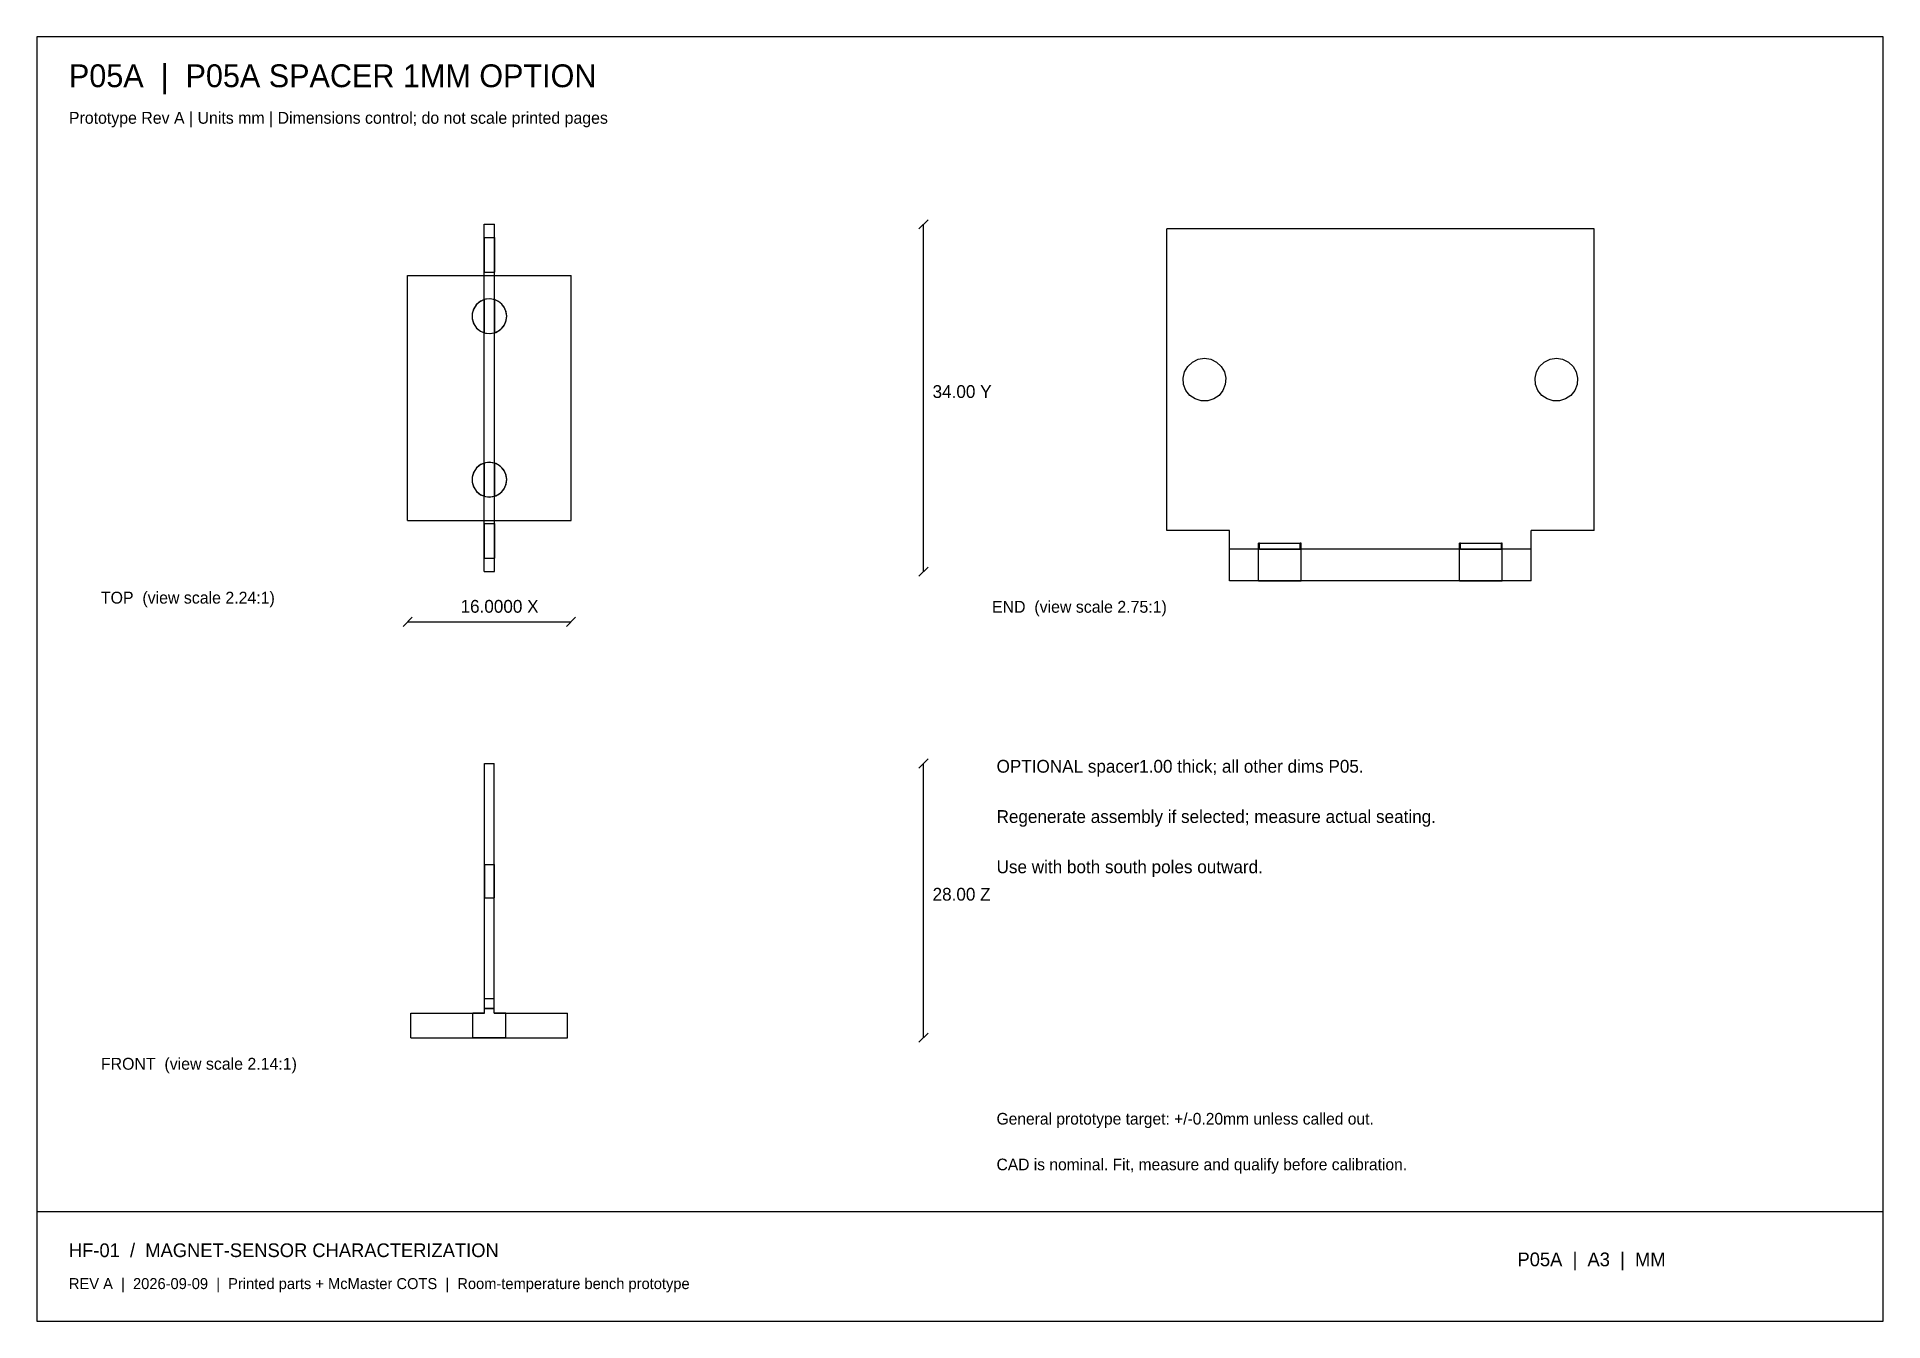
# Model space of a CAD drawing. Header units: millimetres. Extents: x 8 to 412, y 8 to 289.
import ezdxf

# ---------------------------------------------------------------- set-up
doc = ezdxf.new("R2010")
doc.units = ezdxf.units.MM
for name, color, linetype in [('DIM', 4, 'Continuous'), ('HIDDEN', 8, 'Continuous'), ('OUTLINE', 7, 'Continuous'), ('TEXT', 7, 'Continuous')]:
    doc.layers.add(name, color=color, linetype=linetype)

msp = doc.modelspace()

# ---------------------------------------------------------------- linework, layer by layer
at = {"layer": 'DIM'}
for points in [[(201, 247), (203, 249)], [(202, 172), (202, 248)], [(201, 171), (203, 173)], [(88.12, 160), (90.12, 162)], [(123.88, 160), (125.88, 162)], [(89.12, 161), (124.88, 161)], [(201, 129), (203, 131)], [(202, 70), (202, 130)], [(201, 69), (203, 71)]]:
    msp.add_lwpolyline(points, dxfattribs=at)
at = {"layer": 'HIDDEN'}
for points in [[(105.88, 236.82), (105.88, 248)], [(105.88, 248), (108.12, 248)], [(108.12, 236.82), (108.12, 248)], [(348.75, 247), (255.25, 247)], [(255.25, 181), (255.25, 247)], [(348.75, 181), (348.75, 247)], [(105.88, 237.49), (105.88, 237.59), (105.88, 237.87), (105.88, 238.32), (105.88, 238.92), (105.88, 239.65), (105.88, 240.45), (105.88, 241.29), (105.88, 242.14), (105.88, 242.94), (105.88, 243.66), (105.88, 244.27), (105.88, 244.72), (105.88, 245), (105.88, 245.09)], [(105.88, 245.09), (105.88, 245.07), (105.88, 245), (105.88, 244.88), (105.88, 244.72), (105.88, 244.51), (105.88, 244.27), (105.88, 243.98), (105.88, 243.66), (105.88, 243.32), (105.88, 242.94), (105.88, 242.55), (105.88, 242.14), (105.88, 241.72), (105.88, 241.29)], [(105.88, 245.09), (108.12, 245.09)], [(108.12, 237.49), (108.12, 237.59), (108.12, 237.87), (108.12, 238.32), (108.12, 238.92), (108.12, 239.65), (108.12, 240.45), (108.12, 241.29), (108.12, 242.14), (108.12, 242.94), (108.12, 243.66), (108.12, 244.27), (108.12, 244.72), (108.12, 245), (108.12, 245.09)], [(108.12, 245.09), (108.12, 245.07), (108.12, 245), (108.12, 244.88), (108.12, 244.72), (108.12, 244.51), (108.12, 244.27), (108.12, 243.98), (108.12, 243.66), (108.12, 243.32), (108.12, 242.94), (108.12, 242.55), (108.12, 242.14), (108.12, 241.72), (108.12, 241.29)], [(105.88, 241.29), (105.88, 240.87), (105.88, 240.45), (105.88, 240.04), (105.88, 239.65), (105.88, 239.27), (105.88, 238.92), (105.88, 238.61), (105.88, 238.32), (105.88, 238.08), (105.88, 237.87), (105.88, 237.71), (105.88, 237.59), (105.88, 237.52), (105.88, 237.49)], [(108.12, 241.29), (108.12, 240.87), (108.12, 240.45), (108.12, 240.04), (108.12, 239.65), (108.12, 239.27), (108.12, 238.92), (108.12, 238.61), (108.12, 238.32), (108.12, 238.08), (108.12, 237.87), (108.12, 237.71), (108.12, 237.59), (108.12, 237.52), (108.12, 237.49)], [(89.12, 236.82), (124.88, 236.82)], [(89.12, 183.18), (89.12, 236.82)], [(105.88, 237.49), (108.12, 237.49)], [(105.88, 231.51), (105.88, 236.82)], [(105.88, 236.82), (108.12, 236.82)], [(108.12, 231.51), (108.12, 236.82)], [(124.88, 183.18), (124.88, 236.82)], [(110.8, 227.88), (110.63, 229), (110.14, 230.02), (109.37, 230.85), (108.39, 231.42), (107.28, 231.67), (106.15, 231.59), (105.1, 231.17), (104.21, 230.47), (103.58, 229.53), (103.24, 228.45), (103.24, 227.32), (103.58, 226.23), (104.21, 225.3), (105.1, 224.59), (106.15, 224.18), (107.28, 224.09), (108.39, 224.35), (109.37, 224.91), (110.14, 225.74), (110.63, 226.76), (110.8, 227.88)], [(108.12, 231.51), (107, 231.68), (105.88, 231.51)], [(105.88, 231.51), (105.88, 224.25)], [(108.12, 231.51), (108.12, 224.25)], [(105.88, 195.75), (105.88, 224.25)], [(105.88, 224.25), (107, 224.08), (108.12, 224.25)], [(108.12, 195.75), (108.12, 224.25)], [(263.5, 218.68), (264.88, 218.47), (266.13, 217.86), (267.16, 216.91), (267.85, 215.71), (268.16, 214.35), (268.06, 212.96), (267.55, 211.66), (266.68, 210.57), (265.53, 209.79), (264.2, 209.38), (262.8, 209.38), (261.47, 209.79), (260.32, 210.57), (259.45, 211.66), (258.94, 212.96), (258.84, 214.35), (259.15, 215.71), (259.84, 216.91), (260.87, 217.86), (262.12, 218.47), (263.5, 218.68)], [(340.5, 218.68), (341.88, 218.47), (343.13, 217.86), (344.16, 216.91), (344.85, 215.71), (345.16, 214.35), (345.06, 212.96), (344.55, 211.66), (343.68, 210.57), (342.53, 209.79), (341.2, 209.38), (339.8, 209.38), (338.47, 209.79), (337.32, 210.57), (336.45, 211.66), (335.94, 212.96), (335.84, 214.35), (336.15, 215.71), (336.84, 216.91), (337.87, 217.86), (339.12, 218.47), (340.5, 218.68)], [(110.8, 192.12), (110.63, 193.24), (110.14, 194.26), (109.37, 195.09), (108.39, 195.65), (107.28, 195.91), (106.15, 195.82), (105.1, 195.41), (104.21, 194.7), (103.58, 193.77), (103.24, 192.68), (103.24, 191.55), (103.58, 190.47), (104.21, 189.53), (105.1, 188.83), (106.15, 188.41), (107.28, 188.33), (108.39, 188.58), (109.37, 189.15), (110.14, 189.98), (110.63, 191), (110.8, 192.12)], [(108.12, 195.75), (107, 195.92), (105.88, 195.75)], [(105.88, 195.75), (105.88, 188.49)], [(108.12, 195.75), (108.12, 188.49)], [(105.88, 183.18), (105.88, 188.49)], [(105.88, 188.49), (107, 188.32), (108.12, 188.49)], [(108.12, 183.18), (108.12, 188.49)], [(89.12, 183.18), (124.88, 183.18)], [(105.88, 172), (105.88, 183.18)], [(105.88, 183.18), (108.12, 183.18)], [(105.88, 174.91), (105.88, 175), (105.88, 175.28), (105.88, 175.73), (105.88, 176.34), (105.88, 177.06), (105.88, 177.86), (105.88, 178.71), (105.88, 179.55), (105.88, 180.35), (105.88, 181.08), (105.88, 181.68), (105.88, 182.13), (105.88, 182.41), (105.88, 182.51)], [(105.88, 182.51), (105.88, 182.48), (105.88, 182.41), (105.88, 182.29), (105.88, 182.13), (105.88, 181.92), (105.88, 181.68), (105.88, 181.39), (105.88, 181.08), (105.88, 180.73), (105.88, 180.35), (105.88, 179.96), (105.88, 179.55), (105.88, 179.13), (105.88, 178.71)], [(105.88, 182.51), (108.12, 182.51)], [(108.12, 172), (108.12, 183.18)], [(108.12, 174.91), (108.12, 175), (108.12, 175.28), (108.12, 175.73), (108.12, 176.34), (108.12, 177.06), (108.12, 177.86), (108.12, 178.71), (108.12, 179.55), (108.12, 180.35), (108.12, 181.08), (108.12, 181.68), (108.12, 182.13), (108.12, 182.41), (108.12, 182.51)], [(108.12, 182.51), (108.12, 182.48), (108.12, 182.41), (108.12, 182.29), (108.12, 182.13), (108.12, 181.92), (108.12, 181.68), (108.12, 181.39), (108.12, 181.08), (108.12, 180.73), (108.12, 180.35), (108.12, 179.96), (108.12, 179.55), (108.12, 179.13), (108.12, 178.71)], [(105.88, 178.71), (105.88, 178.28), (105.88, 177.86), (105.88, 177.45), (105.88, 177.06), (105.88, 176.68), (105.88, 176.34), (105.88, 176.02), (105.88, 175.73), (105.88, 175.49), (105.88, 175.28), (105.88, 175.12), (105.88, 175), (105.88, 174.93), (105.88, 174.91)], [(108.12, 178.71), (108.12, 178.28), (108.12, 177.86), (108.12, 177.45), (108.12, 177.06), (108.12, 176.68), (108.12, 176.34), (108.12, 176.02), (108.12, 175.73), (108.12, 175.49), (108.12, 175.28), (108.12, 175.12), (108.12, 175), (108.12, 174.93), (108.12, 174.91)], [(269, 181), (255.25, 181)], [(269, 176.88), (269, 181)], [(275.53, 178.25), (275.5, 178.25), (275.48, 178.25), (275.45, 178.25), (275.43, 178.25), (275.41, 178.25), (275.39, 178.25), (275.38, 178.25), (275.36, 178.25), (275.35, 178.25), (275.34, 178.25), (275.33, 178.25), (275.33, 178.25), (275.33, 178.25), (275.32, 178.25)], [(275.32, 178.25), (275.33, 178.25), (275.33, 178.25), (275.33, 178.25), (275.34, 178.25), (275.35, 178.25), (275.36, 178.25), (275.38, 178.25), (275.39, 178.25), (275.41, 178.25), (275.43, 178.25), (275.45, 178.25), (275.48, 178.25), (275.5, 178.25), (275.53, 178.25)], [(275.32, 170), (275.32, 178.25)], [(275.53, 178.25), (284.47, 178.25)], [(275.53, 176.88), (275.53, 178.25)], [(284.47, 176.88), (284.47, 178.25)], [(284.47, 178.25), (284.5, 178.25), (284.52, 178.25), (284.55, 178.25), (284.57, 178.25), (284.59, 178.25), (284.61, 178.25), (284.62, 178.25), (284.64, 178.25), (284.65, 178.25), (284.66, 178.25), (284.67, 178.25), (284.67, 178.25), (284.67, 178.25), (284.68, 178.25)], [(284.68, 178.25), (284.67, 178.25), (284.67, 178.25), (284.67, 178.25), (284.66, 178.25), (284.65, 178.25), (284.64, 178.25), (284.62, 178.25), (284.61, 178.25), (284.59, 178.25), (284.57, 178.25), (284.55, 178.25), (284.52, 178.25), (284.5, 178.25), (284.47, 178.25)], [(284.68, 170), (284.68, 178.25)], [(319.53, 178.25), (319.5, 178.25), (319.48, 178.25), (319.45, 178.25), (319.43, 178.25), (319.41, 178.25), (319.39, 178.25), (319.38, 178.25), (319.36, 178.25), (319.35, 178.25), (319.34, 178.25), (319.33, 178.25), (319.33, 178.25), (319.33, 178.25), (319.32, 178.25)], [(319.32, 178.25), (319.33, 178.25), (319.33, 178.25), (319.33, 178.25), (319.34, 178.25), (319.35, 178.25), (319.36, 178.25), (319.38, 178.25), (319.39, 178.25), (319.41, 178.25), (319.43, 178.25), (319.45, 178.25), (319.48, 178.25), (319.5, 178.25), (319.53, 178.25)], [(319.32, 170), (319.32, 178.25)], [(319.53, 178.25), (328.47, 178.25)], [(319.53, 176.88), (319.53, 178.25)], [(328.47, 176.88), (328.47, 178.25)], [(328.47, 178.25), (328.5, 178.25), (328.52, 178.25), (328.55, 178.25), (328.57, 178.25), (328.59, 178.25), (328.61, 178.25), (328.62, 178.25), (328.64, 178.25), (328.65, 178.25), (328.66, 178.25), (328.67, 178.25), (328.67, 178.25), (328.67, 178.25), (328.68, 178.25)], [(328.68, 178.25), (328.67, 178.25), (328.67, 178.25), (328.67, 178.25), (328.66, 178.25), (328.65, 178.25), (328.64, 178.25), (328.62, 178.25), (328.61, 178.25), (328.59, 178.25), (328.57, 178.25), (328.55, 178.25), (328.52, 178.25), (328.5, 178.25), (328.47, 178.25)], [(328.68, 170), (328.68, 178.25)], [(348.75, 181), (335, 181)], [(335, 176.88), (335, 181)], [(105.88, 174.91), (108.12, 174.91)], [(275.53, 176.88), (269, 176.88)], [(275.53, 176.88), (269, 176.88)], [(269, 170), (269, 176.88)], [(335, 176.88), (269, 176.88)], [(275.53, 176.88), (275.85, 176.88), (276.31, 176.88), (276.89, 176.88), (277.58, 176.88), (278.34, 176.88), (279.15, 176.88), (280, 176.88), (280.85, 176.88), (281.66, 176.88), (282.42, 176.88), (283.11, 176.88), (283.69, 176.88), (284.15, 176.88), (284.47, 176.88)], [(280, 176.88), (279.58, 176.88), (279.15, 176.88), (278.74, 176.88), (278.34, 176.88), (277.95, 176.88), (277.58, 176.88), (277.22, 176.88), (276.89, 176.88), (276.59, 176.88), (276.31, 176.88), (276.07, 176.88), (275.85, 176.88), (275.67, 176.88), (275.53, 176.88)], [(284.47, 176.88), (284.33, 176.88), (284.15, 176.88), (283.93, 176.88), (283.69, 176.88), (283.41, 176.88), (283.11, 176.88), (282.78, 176.88), (282.42, 176.88), (282.05, 176.88), (281.66, 176.88), (281.26, 176.88), (280.85, 176.88), (280.42, 176.88), (280, 176.88)], [(319.53, 176.88), (284.47, 176.88)], [(319.53, 176.88), (284.47, 176.88)], [(319.53, 176.88), (319.85, 176.88), (320.31, 176.88), (320.89, 176.88), (321.58, 176.88), (322.34, 176.88), (323.15, 176.88), (324, 176.88), (324.85, 176.88), (325.66, 176.88), (326.42, 176.88), (327.11, 176.88), (327.69, 176.88), (328.15, 176.88), (328.47, 176.88)], [(324, 176.88), (323.58, 176.88), (323.15, 176.88), (322.74, 176.88), (322.34, 176.88), (321.95, 176.88), (321.58, 176.88), (321.22, 176.88), (320.89, 176.88), (320.59, 176.88), (320.31, 176.88), (320.07, 176.88), (319.85, 176.88), (319.67, 176.88), (319.53, 176.88)], [(328.47, 176.88), (328.33, 176.88), (328.15, 176.88), (327.93, 176.88), (327.69, 176.88), (327.41, 176.88), (327.11, 176.88), (326.78, 176.88), (326.42, 176.88), (326.05, 176.88), (325.66, 176.88), (325.26, 176.88), (324.85, 176.88), (324.42, 176.88), (324, 176.88)], [(335, 176.88), (328.47, 176.88)], [(335, 176.88), (328.47, 176.88)], [(335, 170), (335, 176.88)], [(105.88, 172), (108.12, 172)], [(335, 170), (269, 170)], [(280, 170), (279.48, 170), (278.96, 170), (278.46, 170), (277.97, 170), (277.51, 170), (277.09, 170), (276.69, 170), (276.34, 170), (276.04, 170), (275.79, 170), (275.59, 170), (275.44, 170), (275.35, 170), (275.32, 170)], [(275.32, 170), (275.44, 170), (275.79, 170), (276.34, 170), (277.09, 170), (277.97, 170), (278.96, 170), (280, 170), (281.04, 170), (282.03, 170), (282.91, 170), (283.66, 170), (284.21, 170), (284.56, 170), (284.68, 170)], [(284.68, 170), (284.65, 170), (284.56, 170), (284.41, 170), (284.21, 170), (283.96, 170), (283.66, 170), (283.31, 170), (282.91, 170), (282.49, 170), (282.03, 170), (281.54, 170), (281.04, 170), (280.52, 170), (280, 170)], [(324, 170), (323.48, 170), (322.96, 170), (322.46, 170), (321.97, 170), (321.51, 170), (321.09, 170), (320.69, 170), (320.34, 170), (320.04, 170), (319.79, 170), (319.59, 170), (319.44, 170), (319.35, 170), (319.32, 170)], [(319.32, 170), (319.44, 170), (319.79, 170), (320.34, 170), (321.09, 170), (321.97, 170), (322.96, 170), (324, 170), (325.04, 170), (326.03, 170), (326.91, 170), (327.66, 170), (328.21, 170), (328.56, 170), (328.68, 170)], [(328.68, 170), (328.65, 170), (328.56, 170), (328.41, 170), (328.21, 170), (327.96, 170), (327.66, 170), (327.31, 170), (326.91, 170), (326.49, 170), (326.03, 170), (325.54, 170), (325.04, 170), (324.52, 170), (324, 170)], [(105.93, 78.57), (105.93, 130)], [(105.93, 130), (108.07, 130)], [(108.07, 78.57), (108.07, 130)], [(105.93, 107.93), (105.93, 107.84), (105.93, 107.57), (105.93, 107.13), (105.93, 106.56), (105.93, 105.87), (105.93, 105.1), (105.93, 104.29), (105.93, 103.48), (105.93, 102.71), (105.93, 102.01), (105.93, 101.44), (105.93, 101), (105.93, 100.73), (105.93, 100.64)], [(105.93, 100.64), (105.93, 100.73), (105.93, 101), (105.93, 101.44), (105.93, 102.01), (105.93, 102.71), (105.93, 103.48), (105.93, 104.29), (105.93, 105.1), (105.93, 105.87), (105.93, 106.56), (105.93, 107.13), (105.93, 107.57), (105.93, 107.84), (105.93, 107.93)], [(105.93, 107.93), (105.93, 107.84), (105.93, 107.57), (105.93, 107.13), (105.93, 106.56), (105.93, 105.87), (105.93, 105.1), (105.93, 104.29), (105.93, 103.48), (105.93, 102.71), (105.93, 102.01), (105.93, 101.44), (105.93, 101), (105.93, 100.73), (105.93, 100.64)], [(105.93, 100.64), (105.93, 100.73), (105.93, 101), (105.93, 101.44), (105.93, 102.01), (105.93, 102.71), (105.93, 103.48), (105.93, 104.29), (105.93, 105.1), (105.93, 105.87), (105.93, 106.56), (105.93, 107.13), (105.93, 107.57), (105.93, 107.84), (105.93, 107.93)], [(105.93, 107.93), (108.07, 107.93)], [(105.93, 107.93), (108.07, 107.93)], [(108.07, 107.93), (108.07, 107.84), (108.07, 107.57), (108.07, 107.13), (108.07, 106.56), (108.07, 105.87), (108.07, 105.1), (108.07, 104.29), (108.07, 103.48), (108.07, 102.71), (108.07, 102.01), (108.07, 101.44), (108.07, 101), (108.07, 100.73), (108.07, 100.64)], [(108.07, 100.64), (108.07, 100.73), (108.07, 101), (108.07, 101.44), (108.07, 102.01), (108.07, 102.71), (108.07, 103.48), (108.07, 104.29), (108.07, 105.1), (108.07, 105.87), (108.07, 106.56), (108.07, 107.13), (108.07, 107.57), (108.07, 107.84), (108.07, 107.93)], [(108.07, 107.93), (108.07, 107.84), (108.07, 107.57), (108.07, 107.13), (108.07, 106.56), (108.07, 105.87), (108.07, 105.1), (108.07, 104.29), (108.07, 103.48), (108.07, 102.71), (108.07, 102.01), (108.07, 101.44), (108.07, 101), (108.07, 100.73), (108.07, 100.64)], [(108.07, 100.64), (108.07, 100.73), (108.07, 101), (108.07, 101.44), (108.07, 102.01), (108.07, 102.71), (108.07, 103.48), (108.07, 104.29), (108.07, 105.1), (108.07, 105.87), (108.07, 106.56), (108.07, 107.13), (108.07, 107.57), (108.07, 107.84), (108.07, 107.93)], [(105.93, 100.64), (108.07, 100.64)], [(105.93, 100.64), (108.07, 100.64)], [(105.93, 75.36), (105.93, 78.57)], [(105.93, 78.57), (108.07, 78.57)], [(105.93, 78.57), (108.07, 78.57)], [(105.93, 78.57), (108.07, 78.57)], [(108.07, 75.36), (108.07, 78.57)], [(89.86, 70), (89.86, 75.36)], [(89.86, 75.36), (105.93, 75.36)], [(105.93, 75.36), (105.62, 75.36), (105.32, 75.36), (105.03, 75.36), (104.76, 75.36), (104.51, 75.36), (104.28, 75.36), (104.07, 75.36), (103.89, 75.36), (103.73, 75.36), (103.6, 75.36), (103.49, 75.36), (103.42, 75.36), (103.37, 75.36), (103.36, 75.36)], [(103.36, 75.36), (103.37, 75.36), (103.42, 75.36), (103.49, 75.36), (103.6, 75.36), (103.73, 75.36), (103.89, 75.36), (104.07, 75.36), (104.28, 75.36), (104.51, 75.36), (104.76, 75.36), (105.03, 75.36), (105.32, 75.36), (105.62, 75.36), (105.93, 75.36)], [(105.93, 75.36), (105.62, 75.36), (105.32, 75.36), (105.03, 75.36), (104.76, 75.36), (104.51, 75.36), (104.28, 75.36), (104.07, 75.36), (103.89, 75.36), (103.73, 75.36), (103.6, 75.36), (103.49, 75.36), (103.42, 75.36), (103.37, 75.36), (103.36, 75.36)], [(103.36, 75.36), (103.37, 75.36), (103.42, 75.36), (103.49, 75.36), (103.6, 75.36), (103.73, 75.36), (103.89, 75.36), (104.07, 75.36), (104.28, 75.36), (104.51, 75.36), (104.76, 75.36), (105.03, 75.36), (105.32, 75.36), (105.62, 75.36), (105.93, 75.36)], [(103.36, 70), (103.36, 75.36)], [(103.36, 70), (103.36, 75.36)], [(105.93, 75.36), (105.93, 76.43)], [(105.93, 75.36), (105.93, 76.43)], [(105.93, 75.36), (105.93, 76.43)], [(105.93, 75.36), (105.93, 76.43)], [(108.07, 76.43), (107.92, 76.43), (107.77, 76.43), (107.62, 76.43), (107.46, 76.43), (107.31, 76.43), (107.16, 76.43), (107, 76.43), (106.84, 76.43), (106.69, 76.43), (106.54, 76.43), (106.38, 76.43), (106.23, 76.43), (106.08, 76.43), (105.93, 76.43)], [(105.93, 76.43), (106.08, 76.43), (106.23, 76.43), (106.38, 76.43), (106.54, 76.43), (106.69, 76.43), (106.84, 76.43), (107, 76.43), (107.16, 76.43), (107.31, 76.43), (107.46, 76.43), (107.62, 76.43), (107.77, 76.43), (107.92, 76.43), (108.07, 76.43)], [(108.07, 76.43), (107.92, 76.43), (107.77, 76.43), (107.62, 76.43), (107.46, 76.43), (107.31, 76.43), (107.16, 76.43), (107, 76.43), (106.84, 76.43), (106.69, 76.43), (106.54, 76.43), (106.38, 76.43), (106.23, 76.43), (106.08, 76.43), (105.93, 76.43)], [(105.93, 76.43), (106.08, 76.43), (106.23, 76.43), (106.38, 76.43), (106.54, 76.43), (106.69, 76.43), (106.84, 76.43), (107, 76.43), (107.16, 76.43), (107.31, 76.43), (107.46, 76.43), (107.62, 76.43), (107.77, 76.43), (107.92, 76.43), (108.07, 76.43)], [(108.07, 75.36), (108.07, 76.43)], [(108.07, 75.36), (108.07, 76.43)], [(108.07, 75.36), (108.07, 76.43)], [(108.07, 75.36), (108.07, 76.43)], [(108.07, 75.36), (124.14, 75.36)], [(108.07, 75.36), (108.38, 75.36), (108.68, 75.36), (108.97, 75.36), (109.24, 75.36), (109.49, 75.36), (109.72, 75.36), (109.93, 75.36), (110.11, 75.36), (110.27, 75.36), (110.4, 75.36), (110.51, 75.36), (110.58, 75.36), (110.63, 75.36), (110.64, 75.36)], [(110.64, 75.36), (110.63, 75.36), (110.58, 75.36), (110.51, 75.36), (110.4, 75.36), (110.27, 75.36), (110.11, 75.36), (109.93, 75.36), (109.72, 75.36), (109.49, 75.36), (109.24, 75.36), (108.97, 75.36), (108.68, 75.36), (108.38, 75.36), (108.07, 75.36)], [(108.07, 75.36), (108.38, 75.36), (108.68, 75.36), (108.97, 75.36), (109.24, 75.36), (109.49, 75.36), (109.72, 75.36), (109.93, 75.36), (110.11, 75.36), (110.27, 75.36), (110.4, 75.36), (110.51, 75.36), (110.58, 75.36), (110.63, 75.36), (110.64, 75.36)], [(110.64, 75.36), (110.63, 75.36), (110.58, 75.36), (110.51, 75.36), (110.4, 75.36), (110.27, 75.36), (110.11, 75.36), (109.93, 75.36), (109.72, 75.36), (109.49, 75.36), (109.24, 75.36), (108.97, 75.36), (108.68, 75.36), (108.38, 75.36), (108.07, 75.36)], [(110.64, 70), (110.64, 75.36)], [(110.64, 70), (110.64, 75.36)], [(124.14, 70), (124.14, 75.36)], [(89.86, 70), (124.14, 70)], [(110.64, 70), (110.55, 70), (110.28, 70), (109.85, 70), (109.27, 70), (108.58, 70), (107.81, 70), (107, 70), (106.19, 70), (105.42, 70), (104.73, 70), (104.15, 70), (103.72, 70), (103.45, 70), (103.36, 70)], [(103.36, 70), (103.45, 70), (103.72, 70), (104.15, 70), (104.73, 70), (105.42, 70), (106.19, 70), (107, 70), (107.81, 70), (108.58, 70), (109.27, 70), (109.85, 70), (110.28, 70), (110.55, 70), (110.64, 70)], [(110.64, 70), (110.55, 70), (110.28, 70), (109.85, 70), (109.27, 70), (108.58, 70), (107.81, 70), (107, 70), (106.19, 70), (105.42, 70), (104.73, 70), (104.15, 70), (103.72, 70), (103.45, 70), (103.36, 70)], [(103.36, 70), (103.45, 70), (103.72, 70), (104.15, 70), (104.73, 70), (105.42, 70), (106.19, 70), (107, 70), (107.81, 70), (108.58, 70), (109.27, 70), (109.85, 70), (110.28, 70), (110.55, 70), (110.64, 70)]]:
    msp.add_lwpolyline(points, dxfattribs=at)
at = {"layer": 'OUTLINE'}
for points in [[(8, 8), (412, 8), (412, 289), (8, 289), (8, 8)], [(105.88, 172), (105.88, 248)], [(105.88, 248), (108.12, 248)], [(108.12, 172), (108.12, 248)], [(255.25, 181), (255.25, 247)], [(348.75, 247), (255.25, 247)], [(348.75, 181), (348.75, 247)], [(89.12, 236.82), (105.88, 236.82)], [(89.12, 183.18), (89.12, 236.82)], [(108.12, 236.82), (124.88, 236.82)], [(124.88, 183.18), (124.88, 236.82)], [(105.88, 231.51), (104.91, 231.06), (104.11, 230.35), (103.54, 229.45), (103.24, 228.42), (103.24, 227.35), (103.54, 226.32), (104.11, 225.41), (104.91, 224.71), (105.88, 224.25)], [(110.8, 227.88), (110.68, 228.84), (110.32, 229.73), (109.75, 230.51), (109, 231.12), (108.12, 231.51)], [(108.12, 224.25), (109, 224.65), (109.75, 225.26), (110.32, 226.03), (110.68, 226.93), (110.8, 227.88)], [(263.5, 218.68), (264.88, 218.47), (266.13, 217.86), (267.16, 216.91), (267.85, 215.71), (268.16, 214.35), (268.06, 212.96), (267.55, 211.66), (266.68, 210.57), (265.53, 209.79), (264.2, 209.38), (262.8, 209.38), (261.47, 209.79), (260.32, 210.57), (259.45, 211.66), (258.94, 212.96), (258.84, 214.35), (259.15, 215.71), (259.84, 216.91), (260.87, 217.86), (262.12, 218.47), (263.5, 218.68)], [(340.5, 218.68), (341.88, 218.47), (343.13, 217.86), (344.16, 216.91), (344.85, 215.71), (345.16, 214.35), (345.06, 212.96), (344.55, 211.66), (343.68, 210.57), (342.53, 209.79), (341.2, 209.38), (339.8, 209.38), (338.47, 209.79), (337.32, 210.57), (336.45, 211.66), (335.94, 212.96), (335.84, 214.35), (336.15, 215.71), (336.84, 216.91), (337.87, 217.86), (339.12, 218.47), (340.5, 218.68)], [(105.88, 195.75), (104.91, 195.29), (104.11, 194.59), (103.54, 193.68), (103.24, 192.65), (103.24, 191.58), (103.54, 190.55), (104.11, 189.65), (104.91, 188.94), (105.88, 188.49)], [(110.8, 192.12), (110.68, 193.07), (110.32, 193.97), (109.75, 194.74), (109, 195.35), (108.12, 195.75)], [(108.12, 188.49), (109, 188.88), (109.75, 189.49), (110.32, 190.27), (110.68, 191.16), (110.8, 192.12)], [(89.12, 183.18), (105.88, 183.18)], [(108.12, 183.18), (124.88, 183.18)], [(269, 181), (255.25, 181)], [(269, 176.88), (269, 181)], [(275.53, 178.25), (284.47, 178.25)], [(275.53, 176.88), (275.53, 178.25)], [(284.47, 176.88), (284.47, 178.25)], [(319.53, 178.25), (328.47, 178.25)], [(319.53, 176.88), (319.53, 178.25)], [(328.47, 176.88), (328.47, 178.25)], [(348.75, 181), (335, 181)], [(335, 176.88), (335, 181)], [(269, 170), (269, 176.88)], [(335, 176.88), (269, 176.88)], [(335, 170), (335, 176.88)], [(105.88, 172), (108.12, 172)], [(335, 170), (269, 170)], [(105.93, 78.57), (105.93, 130)], [(105.93, 130), (108.07, 130)], [(108.07, 78.57), (108.07, 130)], [(105.93, 75.36), (105.93, 78.57)], [(105.93, 78.57), (108.07, 78.57)], [(108.07, 75.36), (108.07, 78.57)], [(89.86, 70), (89.86, 75.36)], [(89.86, 75.36), (105.93, 75.36)], [(108.07, 75.36), (124.14, 75.36)], [(124.14, 70), (124.14, 75.36)], [(89.86, 70), (124.14, 70)], [(8, 32), (412, 32)]]:
    msp.add_lwpolyline(points, dxfattribs=at)

# ---------------------------------------------------------------- texts
at = {"layer": 'DIM'}
for s, p in [('34.00 Y', (204, 210)), ('16.0000 X', (100.7, 163)), ('28.00 Z', (204, 100))]:
    msp.add_text(s, height=2.8, dxfattribs=at).set_placement(p)
at = {"layer": 'TEXT'}
for s, height, p in [('P05A  |  P05A SPACER 1MM OPTION', 5, (15, 278)), ('Prototype Rev A | Units mm | Dimensions control; do not scale printed pages', 2.6, (15, 270)), ('TOP  (view scale 2.24:1)', 2.6, (22, 165)), ('END  (view scale 2.75:1)', 2.6, (217, 163)), ('OPTIONAL spacer1.00 thick; all other dims P05.', 2.8, (218, 128)), ('Regenerate assembly if selected; measure actual seating.', 2.8, (218, 117)), ('Use with both south poles outward.', 2.8, (218, 106)), ('FRONT  (view scale 2.14:1)', 2.6, (22, 63)), ('General prototype target: +/-0.20mm unless called out.', 2.55, (218, 51)), ('CAD is nominal. Fit, measure and qualify before calibration.', 2.55, (218, 41)), ('HF-01  /  MAGNET-SENSOR CHARACTERIZATION', 3, (15, 22)), ('P05A  |  A3  |  MM', 3, (332, 20)), ('REV A  |  2026-09-09  |  Printed parts + McMaster COTS  |  Room-temperature bench prototype', 2.4, (15, 15))]:
    msp.add_text(s, height=height, dxfattribs=at).set_placement(p)

doc.saveas('drawing.dxf')
